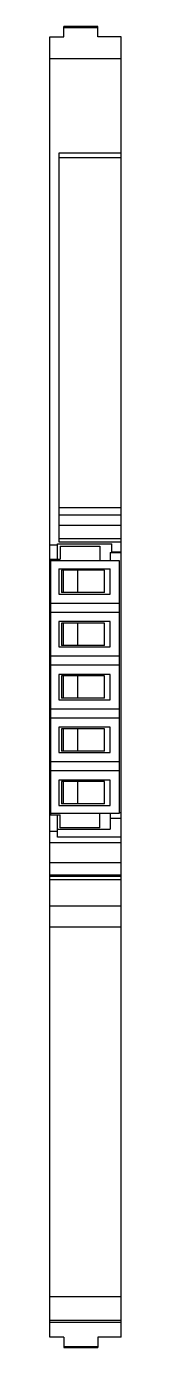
# Model space of a CAD drawing. Header units: millimetres. Extents: x -6 to 0, y 0 to 113.
import ezdxf

# ---------------------------------------------------------------- set-up
doc = ezdxf.new("R2010")
doc.units = ezdxf.units.MM

msp = doc.modelspace()

# ---------------------------------------------------------------- linework, layer by layer
at = {"color": 7, "linetype": 'Continuous', "lineweight": 25}
for p, q in [((-6.1, 111.63), (-4.9, 111.63)), ((-6.1, 2.16), (-6.1, 111.63)), ((-2, 112.53), (-4.9, 112.53)), ((-4.9, 111.63), (-4.9, 112.53)), ((-4.9, 112.44), (-2, 112.44)), ((-2, 111.63), (-2, 112.53)), ((0, 111.63), (-2, 111.63)), ((0, 0.89), (0, 111.63)), ((0, 109.76), (-6.1, 109.76)), ((-5.3, 68.59), (-5.3, 101.76)), ((-5.3, 101.76), (0, 101.76)), ((-5.3, 101.36), (0, 101.36)), ((-5.3, 71.54), (0, 71.54)), ((-5.3, 70.94), (0, 70.94)), ((0, 70.03), (-5.3, 70.03)), ((0, 68.89), (-5.3, 68.89)), ((-6.1, 68.36), (-5.45, 68.36)), ((-5.45, 68.46), (-0.8, 68.46)), ((-5.45, 67.14), (-5.45, 68.46)), ((0, 68.59), (-5.3, 68.59)), ((-5.22, 68.26), (-1.82, 68.26)), ((-5.22, 68.26), (-5.22, 67.14)), ((-1.82, 68.26), (-1.82, 67.51)), ((-0.95, 67.72), (-0.95, 67.01)), ((-0.95, 67.72), (0, 67.72)), ((-0.8, 67.72), (-0.8, 68.46)), ((0, 67.76), (-0.8, 67.76)), ((-6.03, 67.14), (-6.03, 45.38)), ((-6.03, 67.14), (-5.22, 67.14)), ((-0.13, 67.01), (-6.03, 67.01)), ((-1.82, 67.51), (-1.82, 67.01)), ((-0.13, 45.52), (-0.13, 67.01)), ((-5.33, 66.34), (-0.93, 66.34)), ((-5.33, 66.34), (-5.33, 64.18)), ((-1.43, 66.21), (-5.1, 66.21)), ((-5.1, 66.21), (-5.1, 64.31)), ((-4.95, 66.21), (-4.95, 64.31)), ((-3.74, 66.21), (-3.74, 64.31)), ((-1.43, 64.31), (-1.43, 66.21)), ((-0.93, 64.18), (-0.93, 66.34)), ((-5.33, 64.18), (-0.93, 64.18)), ((-1.43, 64.31), (-5.1, 64.31)), ((-6.03, 63.41), (-0.13, 63.41)), ((-0.13, 62.61), (-6.03, 62.61)), ((-0.93, 61.84), (-5.33, 61.84)), ((-5.33, 61.84), (-5.33, 59.68)), ((-1.43, 61.71), (-5.1, 61.71)), ((-5.1, 61.71), (-5.1, 59.81)), ((-4.95, 61.71), (-4.95, 59.81)), ((-3.74, 61.71), (-3.74, 59.81)), ((-1.43, 59.81), (-1.43, 61.71)), ((-0.93, 59.68), (-0.93, 61.84)), ((-5.33, 59.68), (-0.93, 59.68)), ((-1.43, 59.81), (-5.1, 59.81)), ((-6.03, 58.91), (-0.13, 58.91)), ((-0.13, 58.11), (-6.03, 58.11)), ((-0.93, 57.34), (-5.33, 57.34)), ((-5.33, 57.34), (-5.33, 55.18)), ((-1.43, 57.21), (-5.1, 57.21)), ((-5.1, 57.21), (-5.1, 55.31)), ((-4.95, 57.21), (-4.95, 55.31)), ((-3.74, 57.21), (-3.74, 55.31)), ((-1.43, 55.31), (-1.43, 57.21)), ((-0.93, 55.18), (-0.93, 57.34)), ((-5.33, 55.18), (-0.93, 55.18)), ((-1.43, 55.31), (-5.1, 55.31)), ((-6.03, 54.41), (-0.13, 54.41)), ((-0.13, 53.61), (-6.03, 53.61)), ((-5.33, 52.84), (-5.33, 50.68)), ((-0.93, 52.84), (-5.33, 52.84)), ((-1.43, 52.71), (-5.1, 52.71)), ((-5.1, 52.71), (-5.1, 50.81)), ((-4.95, 52.71), (-4.95, 50.81)), ((-3.74, 52.71), (-3.74, 50.81)), ((-1.43, 50.81), (-1.43, 52.71)), ((-0.93, 50.68), (-0.93, 52.84)), ((-5.33, 50.68), (-0.93, 50.68)), ((-1.43, 50.81), (-5.1, 50.81)), ((-6.03, 49.91), (-0.13, 49.91)), ((-0.13, 49.11), (-6.03, 49.11)), ((-0.93, 48.34), (-5.33, 48.34)), ((-5.33, 48.34), (-5.33, 46.18)), ((-1.43, 48.21), (-5.1, 48.21)), ((-5.1, 48.21), (-5.1, 46.31)), ((-4.95, 48.21), (-4.95, 46.31)), ((-3.74, 48.21), (-3.74, 46.31)), ((-1.43, 46.31), (-1.43, 48.21)), ((-0.93, 46.18), (-0.93, 48.34)), ((-5.33, 46.18), (-0.93, 46.18)), ((-1.43, 46.31), (-5.1, 46.31)), ((-6.03, 45.52), (-0.13, 45.52)), ((-6.03, 45.38), (-5.22, 45.38)), ((-5.45, 43.46), (-5.45, 45.38)), ((-5.22, 44.26), (-5.22, 45.38)), ((-1.82, 44.26), (-1.82, 45.52)), ((-0.95, 45.42), (-0.95, 44.16)), ((0, 45.06), (-0.95, 45.06)), ((0, 45.56), (-0.13, 45.56)), ((-5.45, 43.96), (-6.1, 43.96)), ((-5.45, 44.16), (-0.95, 44.16)), ((-1.82, 44.26), (-5.22, 44.26)), ((0, 43), (-6.1, 43)), ((0, 43.46), (-5.45, 43.46)), ((0, 41.28), (-6.1, 41.28)), ((0, 40.23), (-6.1, 40.23)), ((0, 40.11), (-6.1, 40.11)), ((0, 39.85), (-6.1, 39.85)), ((0, 37.59), (-6.1, 37.59)), ((0, 35.81), (-6.1, 35.81)), ((0, 4.31), (-6.1, 4.31)), ((0, 2.31), (-6.1, 2.31)), ((-6.1, 2.16), (0, 2.16)), ((-6.1, 2.16), (0, 2.16)), ((-6.1, 0.89), (-6.1, 2.16)), ((-4.9, 0.89), (-6.1, 0.89)), ((-4.9, 0.89), (-4.9, 0)), ((-4.9, 0.09), (-2, 0.09)), ((0, 0.89), (-2, 0.89)), ((-2, 0.89), (-2, 0)), ((-4.9, 0), (-2, 0))]:
    msp.add_line(p, q, dxfattribs=at)

doc.saveas('drawing.dxf')
